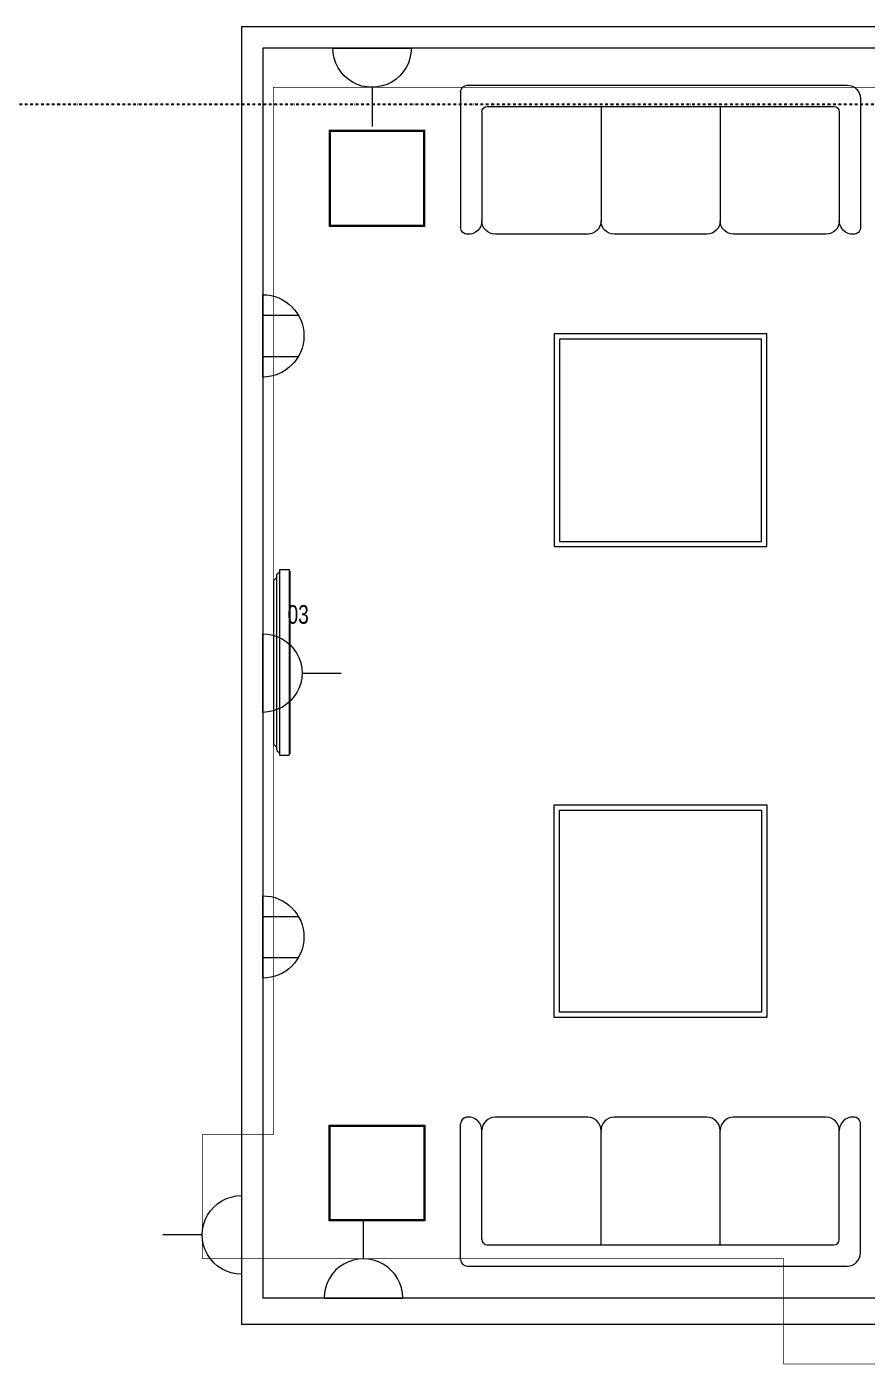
# Model space of a CAD drawing. Header units: metres. Extents: x 85953 to 212055, y -1481497 to -1363692.
# Drawn here: x 103566 to 107517, y -1395259 to -1388973 of the extents above; entities that cross this region are included whole.
import ezdxf

# ---------------------------------------------------------------- set-up
doc = ezdxf.new("R2010")
doc.units = ezdxf.units.M
doc.linetypes.add('DASHDOT', pattern=[25.4, 12.7, -6.35, 0, -6.35])
doc.layers.get('0').update_dxf_attribs({"lineweight": 0})
doc.layers.add('axes', color=8, linetype='Continuous')
doc.layers.add('E-POWR', color=7, linetype='Continuous', lineweight=9, true_color=0x487e3e)
doc.layers.add('Medical Equipment and Furniture', color=8, linetype='Continuous', lineweight=0)
doc.layers.add('Walls', color=8, linetype='Continuous', lineweight=0)
doc.styles.add('X3G_ENTITY_257CFD', font='swisscl.ttf', dxfattribs={"height": 200})

# ---------------------------------------------------------------- blocks, each defined once
blk = doc.blocks.new('NORMAL SOCKET')
at = {"layer": 'E-POWR'}
for p, q in [((0, 308), (0, 615)), ((-308, 0), (308, 0))]:
    blk.add_line(p, q, dxfattribs=at)
blk.add_ellipse((0, 0), major_axis=(33, 306), ratio=1, start_param=4.81904, end_param=7.960633, dxfattribs=at)
blk = doc.blocks.new('WALL OUTLET')
at = {"layer": 'E-POWR', "extrusion": (9.94399e-05, 4.90741e-07, 1)}
blk.add_line((-193.4, 0, 0), (193.4, 0, 0), dxfattribs=at)
blk.add_line((-193.4, 0, 0), (193.4, 0, 0), dxfattribs=at)
at = {"layer": 'E-POWR', "extrusion": (9.94399e-05, 4.90741e-07, 1), "elevation": 0}
for points in [[(-96.7, 0), (-96.7, 167.5)], [(96.7, 0), (96.7, 167.5)]]:
    blk.add_lwpolyline(points, dxfattribs=at)
at = {"layer": 'E-POWR', "extrusion": (9.94399e-05, 4.90741e-07, 1)}
blk.add_arc((0, 0, 0), 193.4, 359.99626, 179.99626, dxfattribs=at)
blk = doc.blocks.new('DM15862C-P')
at = {"lineweight": 0}
for p, q in [((-0.3835, 0), (-0.3983, -0.0149)), ((0.3835, 0), (-0.3835, 0)), ((0.3835, 0), (0.3983, -0.0149)), ((-0.4367, -0.0287), (-0.4367, -0.0734)), ((0.4365, -0.0287), (-0.4367, -0.0287)), ((-0.4157, -0.0175), (-0.4256, -0.0287)), ((0.41, -0.0149), (-0.4099, -0.0149)), ((0.4157, -0.0175), (0.4254, -0.0287)), ((0.4365, -0.0287), (0.4365, -0.0734)), ((0.4365, -0.0734), (-0.4367, -0.0734)), ((-0.4291, -0.078), (-0.4291, -0.0734)), ((0.429, -0.078), (-0.4291, -0.078)), ((0.429, -0.078), (0.429, -0.0734))]:
    blk.add_line(p, q, dxfattribs=at)
for points in [[(-0.4099, -0.0149), (-0.4121, -0.0149), (-0.4141, -0.0158), (-0.4157, -0.0175)], [(0.4157, -0.0175), (0.4141, -0.0158), (0.4121, -0.0149), (0.41, -0.0149)]]:
    blk.add_open_spline(points, degree=3, dxfattribs=at)
blk = doc.blocks.new('3 seater 1')
at = {"layer": 'Medical Equipment and Furniture'}
for p, q in [((-442900.8, -318766.4, -2.4), (-443335.8, -318766.4, -2.4)), ((-442340.8, -318766.4, -2.4), (-442775.8, -318766.4, -2.4)), ((-441780.8, -318766.4, -2.4), (-442215.8, -318766.4, -2.4)), ((-443498.3, -319435.2, -2.4), (-443498.3, -318797.7, -2.4)), ((-443398.3, -319341.4, -2.4), (-443398.3, -318828.9, -2.4)), ((-442838.3, -319366.4, -2.4), (-442838.3, -318828.9, -2.4)), ((-442278.3, -319366.4, -2.4), (-442278.3, -318828.9, -2.4)), ((-441718.3, -319341.4, -2.4), (-441718.3, -318828.9, -2.4)), ((-441618.3, -319403.9, -2.4), (-441618.3, -318797.7, -2.4)), ((-443373.3, -319366.4, -2.4), (-441743.3, -319366.4, -2.4)), ((-443467.1, -319466.4, -2.4), (-441680.8, -319466.4, -2.4))]:
    blk.add_line(p, q, dxfattribs=at)
for centre, radius, start, end in [((-443467.1, -318797.7, -2.4), 31.2, 90, 180), ((-443467.1, -318797.7, -2.4), 31.2, 85.24922, 180), ((-443460.8, -318828.9, -2.4), 62.5, 0, 93.35883), ((-443335.8, -318828.9, -2.4), 62.5, 90, 180), ((-442900.8, -318828.9, -2.4), 62.5, 0, 90), ((-442775.8, -318828.9, -2.4), 62.5, 90, 180), ((-442340.8, -318828.9, -2.4), 62.5, 0, 90), ((-442215.8, -318828.9, -2.4), 62.5, 90, 180), ((-441780.8, -318828.9, -2.4), 62.5, 0, 90), ((-441655.8, -318828.9, -2.4), 62.5, 86.64117, 180), ((-441649.6, -318797.7, -2.4), 31.2, 0, 94.75078), ((-443373.3, -319341.4, -2.4), 25, 180, 270), ((-441743.3, -319341.4, -2.4), 25, 270, 0), ((-443467.1, -319435.2, -2.4), 31.2, 180, 270), ((-441680.8, -319403.9, -2.4), 62.5, 270, 0)]:
    blk.add_arc(centre, radius, start, end, dxfattribs=at)

msp = doc.modelspace()

# ---------------------------------------------------------------- linework, layer by layer
at = {"layer": 'axes', "linetype": 'DASHDOT'}
msp.add_line((119073.3, -1389337.7, 2.3), (95545.4, -1389337.7, 2.3), dxfattribs=at)
at = {"layer": 'E-POWR', "const_width": 3}
for points in [[(109858.5, -1389257.3), (107813.3, -1389257.3), (105189, -1389257.3), (104725.3, -1389257.3), (104725.3, -1391832.5)], [(104725.3, -1392187.9), (104725.3, -1394179.8), (104390.7, -1394179.8), (104390.7, -1394763.1), (107124.5, -1394763.1), (107124.5, -1395257.3), (109090.6, -1395257.3), (109090.6, -1394763.1), (111264.9, -1394763.1), (111264.9, -1394892.4)]]:
    msp.add_lwpolyline(points, dxfattribs=at)
at = {"layer": 'Medical Equipment and Furniture', "elevation": -0.1}
for points in [[(105437.7, -1389460.6), (104987.7, -1389460.6), (104987.7, -1389910.6), (105437.7, -1389910.6)], [(104992.7, -1389905.6), (105432.7, -1389905.6), (105432.7, -1389465.6), (104992.7, -1389465.6)], [(106044.8, -1391416.2), (107044.8, -1391416.2), (107044.8, -1390416.2), (106044.8, -1390416.2)], [(107019.8, -1390441.2), (106069.8, -1390441.2), (106069.8, -1391391.2), (107019.8, -1391391.2)], [(106044.8, -1392629.2), (107044.8, -1392629.2), (107044.8, -1393629.2), (106044.8, -1393629.2)], [(107019.8, -1393604.2), (106069.8, -1393604.2), (106069.8, -1392654.2), (107019.8, -1392654.2)], [(105437.7, -1394584.8), (104987.7, -1394584.8), (104987.7, -1394134.8), (105437.7, -1394134.8)], [(104992.7, -1394139.8), (105432.7, -1394139.8), (105432.7, -1394579.8), (104992.7, -1394579.8)]]:
    msp.add_lwpolyline(points, close=True, dxfattribs=at)
at = {"layer": 'Walls'}
for p, q in [((111080.3, -1388972.7, -0.1), (104575.3, -1388972.7, -0.1)), ((104575.3, -1388972.7, -0.1), (104575.3, -1395072.7, -0.1)), ((110980.3, -1389072.7, -0.1), (104675.3, -1389072.7, -0.1)), ((104675.3, -1389072.7, -0.1), (104675.3, -1394947.7, -0.1)), ((110980.3, -1394947.7, -0.1), (104675.3, -1394947.7, -0.1)), ((111080.3, -1395072.7, -0.1), (104575.3, -1395072.7, -0.1))]:
    msp.add_line(p, q, dxfattribs=at)

# ---------------------------------------------------------------- block references
at = {"layer": 'E-POWR', "xscale": -0.6, "yscale": 0.6, "zscale": 0.6}
for p, rotation in [((105189, -1389072.7, -0.1), 180), ((104675.3, -1392010.2, -4.8), 269.9999999991858), ((104575.3, -1394651, -4.8), 89.99999999999895)]:
    msp.add_blockref('NORMAL SOCKET', p, dxfattribs=dict(at, rotation=rotation))
at = {"layer": 'E-POWR', "xscale": -1, "rotation": 269.9978820901089}
for p in [(104675.4, -1390425.5, -4.8), (104675.3, -1393250.6, -9.5)]:
    msp.add_blockref('WALL OUTLET', p, dxfattribs=at)
at = {"layer": 'E-POWR', "xscale": 0.6, "yscale": 0.6, "zscale": 0.6}
msp.add_blockref('NORMAL SOCKET', (105148.6, -1394947.7, -4.8), dxfattribs=at)
at = {"layer": 'Medical Equipment and Furniture', "xscale": -1, "rotation": 180}
msp.add_blockref('3 seater 1', (549103.6, -1708714.2, 2.3), dxfattribs=at)
at = {"layer": 'Medical Equipment and Furniture', "xscale": 1000, "yscale": 1000, "zscale": 1000, "rotation": 89.99999999998977}
msp.add_blockref('DM15862C-P', (104725.3, -1391960.2, -0.1), dxfattribs=at)
at = {"layer": 'Medical Equipment and Furniture'}
msp.add_blockref('3 seater 1', (549103.6, -1075331.2, 2.3), dxfattribs=at)

# ---------------------------------------------------------------- texts
at = {"layer": 'Medical Equipment and Furniture', "insert": (104841.8, -1391690.9, -0.1), "char_height": 87.47, "attachment_point": 2, "style": 'X3G_ENTITY_257CFD'}
msp.add_mtext('03', dxfattribs=at)

doc.saveas('drawing.dxf')
